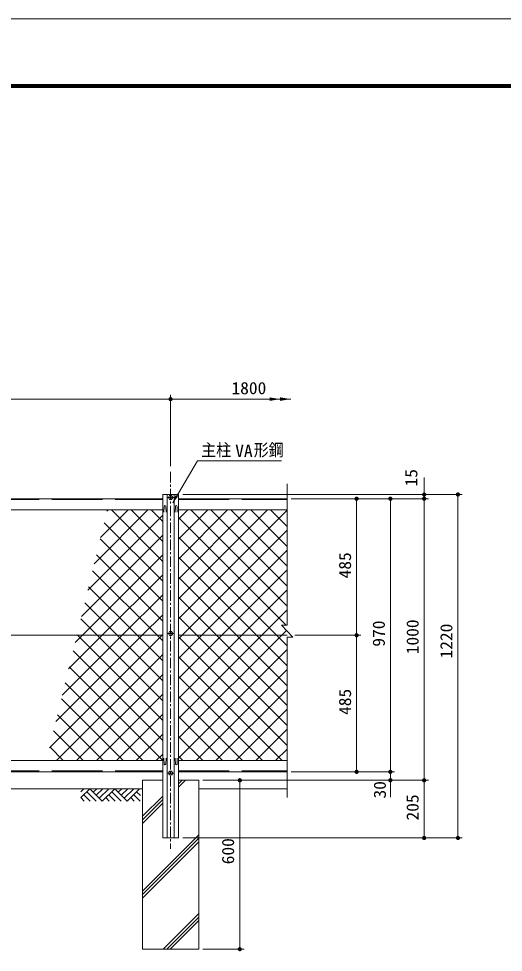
# Model space of a CAD drawing. Units: millimetres, scale not verified. Extents: x -4455 to 4455, y -3150 to 3150.
# Drawn here: x -2056 to -335, y -166 to 3150 of the extents above; entities that cross this region are included whole.
import ezdxf
from ezdxf.enums import TextEntityAlignment as Align

# ---------------------------------------------------------------- set-up
doc = ezdxf.new("R2010")
doc.units = ezdxf.units.MM
doc.header["$LTSCALE"] = 30
doc.linetypes.add('DASHED', pattern=[7.5, 6, -1.5])
doc.linetypes.add('USER1', pattern=[2, 1.25, -0.25, 0.25, -0.25])
for name, color, linetype, lineweight in [('0-1_SUNPOU', 1, 'Continuous', 18), ('0-2_6文字', 7, 'Continuous', 9), ('0-3_4基礎', 4, 'Continuous', 18), ('0-4_5寸法', 1, 'Continuous', 18), ('0-5_1部材', 3, 'Continuous', 18), ('0-6_GL', 7, 'Continuous', 9), ('0-7_中心線', 1, 'USER1', 18), ('0-8_8部品', 7, 'Continuous', 9), ('0-9_0', 7, 'Continuous', 9), ('0-A_2網', 4, 'Continuous', 18), ('0-D_D-TTL', 7, 'Continuous', 9)]:
    doc.layers.add(name, color=color, linetype=linetype, lineweight=lineweight)
doc.styles.add('ＭＳ ゴシック', font='')
doc.styles.get('ＭＳ ゴシック').set_extended_font_data('MS Gothic')

# ---------------------------------------------------------------- blocks, each defined once
blk = doc.blocks.new('M1')
at = {"layer": '0-1_SUNPOU'}
blk.add_line((-7.5, 0), (-57.86, 0), dxfattribs=at)
for points in [[(0, 0), (-7.5, 0), (-7.44, 0.94)], [(0, 0), (-7.44, -0.94), (-7.5, 0)], [(0, 0), (-7.44, 0.94), (-7.26, 1.87)], [(0, 0), (-7.26, -1.87), (-7.44, -0.94)], [(0, 0), (-7.26, 1.87), (-6.97, 2.76)], [(0, 0), (-6.97, -2.76), (-7.26, -1.87)], [(0, 0), (-6.97, 2.76), (-6.57, 3.61)], [(0, 0), (-6.57, -3.61), (-6.97, -2.76)], [(0, 0), (-6.57, 3.61), (-6.07, 4.41)], [(0, 0), (-6.07, -4.41), (-6.57, -3.61)], [(0, 0), (-6.07, 4.41), (-5.47, 5.13)], [(0, 0), (-5.47, -5.13), (-6.07, -4.41)], [(0, 0), (-5.47, 5.13), (-4.78, 5.78)], [(0, 0), (-4.78, -5.78), (-5.47, -5.13)], [(0, 0), (-4.78, 5.78), (-4.02, 6.33)], [(0, 0), (-4.02, -6.33), (-4.78, -5.78)], [(0, 0), (-4.02, 6.33), (-3.19, 6.79)], [(0, 0), (-3.19, -6.79), (-4.02, -6.33)], [(0, 0), (-3.19, 6.79), (-2.32, 7.13)], [(0, 0), (-2.32, -7.13), (-3.19, -6.79)], [(0, 0), (-2.32, 7.13), (-1.41, 7.37)], [(0, 0), (-1.41, -7.37), (-2.32, -7.13)], [(0, 0), (-1.41, 7.37), (-0.47, 7.49)], [(0, 0), (-0.47, -7.49), (-1.41, -7.37)], [(0, 0), (-0.47, 7.49), (0.47, 7.49)], [(0, 0), (0.47, -7.49), (-0.47, -7.49)], [(0, 0), (0.47, 7.49), (1.41, 7.37)], [(0, 0), (1.41, 7.37), (2.32, 7.13)], [(0, 0), (2.32, 7.13), (3.19, 6.79)], [(0, 0), (3.19, 6.79), (4.02, 6.33)], [(0, 0), (4.02, 6.33), (4.78, 5.78)], [(0, 0), (4.78, 5.78), (5.47, 5.13)], [(0, 0), (5.47, 5.13), (6.07, 4.41)], [(0, 0), (6.07, 4.41), (6.57, 3.61)], [(0, 0), (6.57, 3.61), (6.97, 2.76)], [(0, 0), (6.97, 2.76), (7.26, 1.87)], [(0, 0), (7.26, 1.87), (7.44, 0.94)], [(0, 0), (7.44, 0.94), (7.5, 0)], [(0, 0), (1.41, -7.37), (0.47, -7.49)], [(0, 0), (2.32, -7.13), (1.41, -7.37)], [(0, 0), (3.19, -6.79), (2.32, -7.13)], [(0, 0), (4.02, -6.33), (3.19, -6.79)], [(0, 0), (4.78, -5.78), (4.02, -6.33)], [(0, 0), (5.47, -5.13), (4.78, -5.78)], [(0, 0), (6.07, -4.41), (5.47, -5.13)], [(0, 0), (6.57, -3.61), (6.07, -4.41)], [(0, 0), (6.97, -2.76), (6.57, -3.61)], [(0, 0), (7.26, -1.87), (6.97, -2.76)], [(0, 0), (7.44, -0.94), (7.26, -1.87)], [(0, 0), (7.5, 0), (7.44, -0.94)]]:
    blk.add_solid(points, dxfattribs=at)
blk = doc.blocks.new('GL-マーク')
at = {"layer": '0-9_0', "color": 1, "lineweight": 18}
for p, q in [((-418.12, -21.21), (-396.91, 0)), ((-418.12, -63.64), (-354.48, 0)), ((-354.48, 0), (-265.86, -88.62)), ((-304.52, 0), (-329.5, -24.98)), ((-262.09, 0), (-308.29, -46.2)), ((-219.67, 0), (-287.08, -67.41)), ((-177.24, 0), (-265.86, -88.62)), ((-177.24, 0), (-88.62, -88.62)), ((-127.28, 0), (-152.26, -24.98)), ((-84.85, 0), (-131.05, -46.19)), ((-42.43, 0), (-109.83, -67.41)), ((0, 0), (-88.62, -88.62)), ((-418.12, -63.64), (-393.14, -88.62)), ((-396.91, -42.43), (-350.71, -88.62)), ((-375.7, -21.21), (-308.29, -88.62)), ((-240.88, -63.64), (-215.9, -88.62)), ((-219.67, -42.43), (-173.47, -88.62)), ((-198.45, -21.21), (-131.05, -88.62)), ((-38.66, -88.62), (-63.64, -63.64)), ((3.77, -88.62), (-42.43, -42.43)), ((4.99, -47.42), (-21.21, -21.21))]:
    blk.add_line(p, q, dxfattribs=at)

msp = doc.modelspace()

# ---------------------------------------------------------------- linework, layer by layer
at = {"layer": '0-2_6文字'}
msp.add_lwpolyline([(-1123.2, 1579.1), (-1420.88, 1579.1), (-1509.14, 1430.91)], dxfattribs=at)
msp.add_solid([(-1510.16, 1429.19), (-1499.29, 1457.63), (-1490.34, 1452.3)], dxfattribs=at)
at = {"layer": '0-3_4基礎', "color": 7, "lineweight": 9}
for p, q in [((-1616.86, 444.92), (-1616.86, -155.08)), ((-1616.86, 444.92), (-1544.86, 444.92)), ((-1488.86, 444.92), (-1416.86, 444.92)), ((-1416.86, 444.92), (-1416.86, -155.08)), ((-1616.86, -155.08), (-1416.86, -155.08))]:
    msp.add_line(p, q, dxfattribs=at)
at = {"layer": '0-3_4基礎'}
for p, q in [((-1488.86, 419.8), (-1463.74, 444.92)), ((-1488.86, 432.3), (-1476.24, 444.92)), ((-1488.86, 444.8), (-1488.74, 444.92)), ((-1616.86, 316.8), (-1544.86, 388.8)), ((-1616.86, 304.3), (-1544.86, 376.3)), ((-1616.86, 291.8), (-1544.86, 363.8)), ((-1616.86, 51.46), (-1416.86, 251.46)), ((-1616.86, 38.96), (-1416.86, 238.96)), ((-1616.86, 26.46), (-1416.86, 226.46)), ((-1543.2, -155.08), (-1416.86, -28.74)), ((-1530.7, -155.08), (-1416.86, -41.24)), ((-1518.2, -155.08), (-1416.86, -53.74))]:
    msp.add_line(p, q, dxfattribs=at)
at = {"layer": '0-4_5寸法'}
for p, q in [((-616.33, 1489.92), (-616.33, 1519.92)), ((-1473.86, 1459.92), (-481.33, 1459.92)), ((-1473.86, 1459.92), (-601.33, 1459.92)), ((-616.33, 1444.92), (-616.33, 1459.92)), ((-1088.16, 1444.92), (-601.33, 1444.92)), ((-1088.16, 1444.92), (-721.33, 1444.92)), ((-1088.16, 1444.92), (-601.33, 1444.92)), ((-1088.16, 1444.92), (-841.33, 1444.92)), ((-496.33, 269.92), (-496.33, 1429.92)), ((-856.33, 989.92), (-856.33, 1414.92)), ((-736.33, 1414.92), (-736.33, 504.92)), ((-616.33, 1414.92), (-616.33, 474.92)), ((-616.33, 1414.92), (-616.33, 1384.92)), ((-1076.03, 959.92), (-841.33, 959.92)), ((-1076.03, 959.92), (-841.33, 959.92)), ((-856.33, 929.92), (-856.33, 504.92)), ((-736.33, 504.92), (-736.33, 534.92)), ((-1088.16, 474.92), (-721.33, 474.92)), ((-1088.16, 474.92), (-721.33, 474.92)), ((-1088.16, 474.92), (-841.33, 474.92)), ((-736.33, 474.92), (-736.33, 444.92)), ((-1401.86, 444.92), (-601.33, 444.92)), ((-1401.86, 444.92), (-601.33, 444.92)), ((-1401.86, 444.92), (-721.33, 444.92)), ((-1401.86, 444.92), (-1256.04, 444.92)), ((-1271.04, -125.08), (-1271.04, 414.92)), ((-736.33, 414.92), (-736.33, 384.92)), ((-616.33, 414.92), (-616.33, 269.92)), ((-1473.86, 239.92), (-481.33, 239.92)), ((-1473.86, 239.92), (-601.33, 239.92)), ((-1401.86, -155.08), (-1256.04, -155.08))]:
    msp.add_line(p, q, dxfattribs=at)
at = {"layer": '0-5_1部材', "color": 1}
for p, q in [((-3286.86, 1798.77), (-1546.86, 1798.77)), ((-1516.86, 1560.18), (-1516.86, 1813.77)), ((-1512.44, 1798.77), (-1090.29, 1798.77)), ((-1127.79, 1798.77), (-1263.67, 1798.77))]:
    msp.add_line(p, q, dxfattribs=at)
at = {"layer": '0-5_1部材', "color": 4}
for p, q in [((-1103.16, 1498.29), (-1103.16, 995.78)), ((-1123.16, 995.78), (-1083.16, 952.7)), ((-1103.16, 995.78), (-1123.16, 995.78)), ((-1103.16, 952.7), (-1103.16, 383.49)), ((-1103.16, 952.7), (-1083.16, 952.7))]:
    msp.add_line(p, q, dxfattribs=at)
at = {"layer": '0-5_1部材', "color": 7, "lineweight": 9}
for p, q in [((-1544.86, 1459.92), (-1544.86, 239.92)), ((-1544.86, 1459.92), (-1488.86, 1459.92)), ((-1488.86, 1459.92), (-1488.86, 239.92)), ((-3288.86, 1444.92), (-1544.86, 1444.92)), ((-1488.86, 1444.92), (-1103.16, 1444.92)), ((-3288.86, 1404.92), (-1544.86, 1404.92)), ((-1488.86, 1404.92), (-1103.16, 1404.92)), ((-3288.86, 959.92), (-1544.86, 959.92)), ((-1488.86, 959.92), (-1103.16, 959.92)), ((-3288.86, 514.92), (-1544.86, 514.92)), ((-1488.86, 514.92), (-1103.16, 514.92)), ((-3288.86, 474.92), (-1544.86, 474.92)), ((-1488.86, 474.92), (-1103.16, 474.92)), ((-1544.86, 239.92), (-1488.86, 239.92))]:
    msp.add_line(p, q, dxfattribs=at)
at = {"layer": '0-5_1部材'}
for p, q in [((-1529.36, 1459.92), (-1529.36, 239.92)), ((-1504.36, 1459.92), (-1504.36, 239.92)), ((-1540.61, 1396.87), (-1539.86, 1417.37)), ((-1533.11, 1396.87), (-1533.86, 1417.37)), ((-1500.61, 1396.87), (-1499.86, 1417.37)), ((-1493.11, 1396.87), (-1493.86, 1417.37)), ((-1540.61, 522.97), (-1539.86, 502.47)), ((-1533.11, 522.97), (-1533.86, 502.47)), ((-1500.61, 522.97), (-1499.86, 502.47)), ((-1493.11, 522.97), (-1493.86, 502.47))]:
    msp.add_line(p, q, dxfattribs=at)
at = {"layer": '0-5_1部材', "color": 1, "linetype": 'DASHED'}
for p, q in [((-3288.86, 1441.92), (-1544.86, 1441.92)), ((-1488.86, 1441.92), (-1103.16, 1441.92)), ((-3288.86, 477.92), (-1544.86, 477.92)), ((-1488.86, 477.92), (-1103.16, 477.92))]:
    msp.add_line(p, q, dxfattribs=at)
at = {"layer": '0-5_1部材'}
for centre, start, end in [((-1536.86, 1417.37), 0, 180), ((-1496.86, 1417.37), 0, 180), ((-1536.86, 502.47), 180, 0), ((-1496.86, 502.47), 180, 0)]:
    msp.add_arc(centre, 3, start, end, dxfattribs=at)
at = {"layer": '0-5_1部材', "color": 1}
for points in [[(-1165.29, 1805.02), (-1127.79, 1798.77), (-1165.29, 1792.52)], [(-1127.79, 1805.02), (-1090.29, 1798.77), (-1127.79, 1792.52)]]:
    msp.add_solid(points, dxfattribs=at)
at = {"layer": '0-6_GL'}
for p, q in [((-3216.86, 414.92), (-1616.86, 414.92)), ((-1416.86, 414.92), (-1103.16, 414.92))]:
    msp.add_line(p, q, dxfattribs=at)
at = {"layer": '0-7_中心線'}
msp.add_line((-1516.86, 1540.18), (-1516.86, 200.94), dxfattribs=at)
at = {"layer": '0-8_8部品', "color": 1, "linetype": 'USER1', "lineweight": 18}
for p, q in [((-1530.3, 1449.37), (-1503.41, 1449.37)), ((-1530.3, 966.35), (-1503.42, 966.35)), ((-1530.3, 470.47), (-1503.41, 470.47))]:
    msp.add_line(p, q, dxfattribs=at)
at = {"layer": '0-8_8部品', "color": 3, "lineweight": 18}
for p, q in [((-1522.29, 1445.19), (-1523.11, 1445.19)), ((-1511.44, 1445.19), (-1510.61, 1445.19))]:
    msp.add_line(p, q, dxfattribs=at)
for points in [[(-1509.02, 1449.37), (-1512.94, 1456.16), (-1520.78, 1456.16), (-1524.7, 1449.37), (-1520.78, 1442.58), (-1512.94, 1442.58)], [(-1509.03, 966.35), (-1512.95, 973.14), (-1520.79, 973.14), (-1524.71, 966.35), (-1520.79, 959.56), (-1512.95, 959.56)], [(-1509.02, 470.47), (-1512.94, 463.68), (-1520.78, 463.68), (-1524.7, 470.47), (-1520.78, 477.26), (-1512.94, 477.26)]]:
    msp.add_lwpolyline(points, close=True, dxfattribs=at)
for centre in [(-1516.86, 1449.37), (-1516.87, 966.35), (-1516.86, 470.47)]:
    msp.add_circle(centre, 6.8, dxfattribs=at)
at = {"layer": '0-A_2網'}
for p, q in [((-1788.36, 1213.82), (-1597.26, 1404.92)), ((-1765.73, 1307.16), (-1667.97, 1404.92)), ((-1743.1, 1400.5), (-1738.68, 1404.92)), ((-1544.86, 1222.51), (-1727.27, 1404.92)), ((-1544.86, 1293.22), (-1656.56, 1404.92)), ((-1544.86, 1363.93), (-1585.85, 1404.92)), ((-1488.86, 1371.9), (-1455.84, 1404.92)), ((-1488.86, 1301.19), (-1385.13, 1404.92)), ((-1488.86, 1230.48), (-1314.42, 1404.92)), ((-1488.86, 1159.76), (-1243.71, 1404.92)), ((-1488.86, 1089.05), (-1173, 1404.92)), ((-1488.86, 1018.34), (-1103.16, 1404.05)), ((-1103.16, 1063.65), (-1444.43, 1404.92)), ((-1103.16, 1134.36), (-1373.72, 1404.92)), ((-1103.16, 1205.07), (-1303.01, 1404.92)), ((-1103.16, 1275.78), (-1232.3, 1404.92)), ((-1103.16, 1346.49), (-1161.59, 1404.92)), ((-1810.99, 1120.48), (-1544.86, 1386.61)), ((-1544.86, 1151.8), (-1752.95, 1359.88)), ((-1106, 995.78), (-1488.86, 1378.64)), ((-1488.86, 947.63), (-1103.16, 1333.33)), ((-1833.62, 1027.14), (-1544.86, 1315.9)), ((-1544.86, 1081.09), (-1766.75, 1302.97)), ((-1103.16, 922.23), (-1488.86, 1307.93)), ((-1488.86, 876.92), (-1103.16, 1262.62)), ((-1830.13, 959.92), (-1544.86, 1245.19)), ((-1544.86, 1010.38), (-1780.55, 1246.06)), ((-1103.16, 851.52), (-1488.86, 1237.22)), ((-1565.12, 959.92), (-1794.34, 1189.15)), ((-1759.42, 959.92), (-1544.86, 1174.48)), ((-1488.86, 806.21), (-1103.16, 1191.91)), ((-1103.16, 780.81), (-1488.86, 1166.51)), ((-1635.83, 959.92), (-1808.14, 1132.23)), ((-1688.71, 959.92), (-1544.86, 1103.76)), ((-1488.86, 735.5), (-1103.16, 1121.2)), ((-1103.16, 710.1), (-1488.86, 1095.8)), ((-1706.54, 959.92), (-1821.94, 1075.32)), ((-1618, 959.92), (-1544.86, 1033.05)), ((-1488.86, 664.79), (-1103.16, 1050.49)), ((-1777.25, 959.92), (-1835.74, 1018.41)), ((-1103.16, 639.39), (-1488.86, 1025.09)), ((-1488.86, 594.08), (-1105.83, 977.11)), ((-1924.14, 653.78), (-1618, 959.92)), ((-1901.51, 747.12), (-1688.71, 959.92)), ((-1878.88, 840.46), (-1759.42, 959.92)), ((-1856.25, 933.8), (-1830.13, 959.92)), ((-1847.96, 959.92), (-1849.54, 961.5)), ((-1544.86, 656.82), (-1847.96, 959.92)), ((-1544.86, 727.53), (-1777.25, 959.92)), ((-1544.86, 798.25), (-1706.54, 959.92)), ((-1544.86, 868.96), (-1635.83, 959.92)), ((-1544.86, 939.67), (-1565.12, 959.92)), ((-1103.16, 568.68), (-1488.86, 954.38)), ((-1544.86, 586.11), (-1863.33, 904.58)), ((-1488.86, 523.37), (-1103.16, 909.07)), ((-1921.58, 514.92), (-1544.86, 891.63)), ((-1120.12, 514.92), (-1488.86, 883.67)), ((-1544.86, 515.4), (-1877.13, 847.67)), ((-1426.6, 514.92), (-1103.16, 838.36)), ((-1850.87, 514.92), (-1544.86, 820.92)), ((-1190.83, 514.92), (-1488.86, 812.96)), ((-1615.09, 514.92), (-1890.93, 790.76)), ((-1355.89, 514.92), (-1103.16, 767.65)), ((-1685.8, 514.92), (-1904.73, 733.85)), ((-1780.16, 514.92), (-1544.86, 750.21)), ((-1261.54, 514.92), (-1488.86, 742.25)), ((-1285.18, 514.92), (-1103.16, 696.94)), ((-1756.51, 514.92), (-1918.53, 676.93)), ((-1709.44, 514.92), (-1544.86, 679.5)), ((-1332.25, 514.92), (-1488.86, 671.53)), ((-1827.22, 514.92), (-1932.33, 620.02)), ((-1638.73, 514.92), (-1544.86, 608.79)), ((-1402.96, 514.92), (-1488.86, 600.82)), ((-1214.47, 514.92), (-1103.16, 626.23)), ((-1897.93, 514.92), (-1946.12, 563.11)), ((-1568.02, 514.92), (-1544.86, 538.08)), ((-1143.76, 514.92), (-1103.16, 555.52)), ((-1473.67, 514.92), (-1488.86, 530.11))]:
    msp.add_line(p, q, dxfattribs=at)
msp.add_lwpolyline([(-1946.77, 560.44), (-1547.29, 959.92), (-1544.86, 962.34)], dxfattribs=at)
at = {"layer": '0-D_D-TTL', "color": 2, "lineweight": 18}
msp.add_lwpolyline([(-4455.04, 3150.21), (4454.66, 3150.21), (4454.66, -3150.21), (-4455.04, -3150.21)], close=True, dxfattribs=at)
at = {"layer": '0-D_D-TTL'}
for points in [[(-4168.65, 2916.87), (4168.28, 2916.87), (4168.28, -2916.87), (-4168.65, -2916.87)], [(-4166, 2914.21), (4165.63, 2914.21), (4165.63, -2914.21), (-4166, -2914.21)], [(-4163.35, 2911.56), (4162.97, 2911.56), (4162.97, -2911.56), (-4163.35, -2911.56)], [(-4160.7, 2908.91), (4160.32, 2908.91), (4160.32, -2908.91), (-4160.7, -2908.91)], [(-4158.05, 2906.26), (4157.67, 2906.26), (4157.67, -2906.26), (-4158.05, -2906.26)]]:
    msp.add_lwpolyline(points, close=True, dxfattribs=at)

# ---------------------------------------------------------------- block references
at = {"layer": '0-4_5寸法'}
for p, rotation in [((-616.33, 1459.92), 270), ((-496.33, 1459.92), 90), ((-856.33, 1444.92), 90), ((-736.33, 1444.92), 90), ((-616.33, 1444.92), 90), ((-616.33, 1444.92), 90), ((-856.33, 959.92), 270), ((-856.33, 959.92), 90), ((-856.33, 474.92), 270), ((-736.33, 474.92), 270), ((-736.33, 474.92), 270), ((-616.33, 444.92), 270), ((-1271.04, 444.92), 90), ((-736.33, 444.92), 90), ((-616.33, 444.92), 90), ((-616.33, 239.92), 270), ((-496.33, 239.92), 270), ((-1271.04, -155.08), 270)]:
    msp.add_blockref('M1', p, dxfattribs=dict(at, rotation=rotation))
at = {"layer": '0-5_1部材'}
msp.add_blockref('M1', (-1516.86, 1798.77), dxfattribs=at)
at = {"layer": '0-6_GL', "xscale": 0.5, "yscale": 0.5}
msp.add_blockref('GL-マーク', (-1626.76, 414.92), dxfattribs=at)

# ---------------------------------------------------------------- texts
at = {"layer": '0-4_5寸法', "color": 3, "style": 'ＭＳ ゴシック', "width": 1.05}
for s, p in [('15', (-627.57, 1488.45)), ('485', (-863, 1161.92)), ('970', (-743, 919.42)), ('1000', (-623, 892.42)), ('1220', (-503, 877.42)), ('485', (-863, 676.92)), ('30', (-739.29, 380.03)), ('205', (-623, 301.92)), ('600', (-1278.38, 146.39))]:
    msp.add_text(s, height=43.33, rotation=90, dxfattribs=at).set_placement(p, align=Align.BOTTOM_LEFT)
at = {"layer": '0-5_1部材', "style": 'ＭＳ ゴシック'}
for s, width, p in [('1800', 1.05, (-1300.75, 1803.31)), ('主柱', 0.9, (-1408.17, 1583.46)), ('VA', 1.05, (-1287.38, 1580.42)), ('形鋼', 0.9, (-1221.69, 1583.46))]:
    msp.add_text(s, height=43.33, dxfattribs=dict(at, width=width)).set_placement(p, align=Align.BOTTOM_LEFT)

doc.saveas('drawing.dxf')
